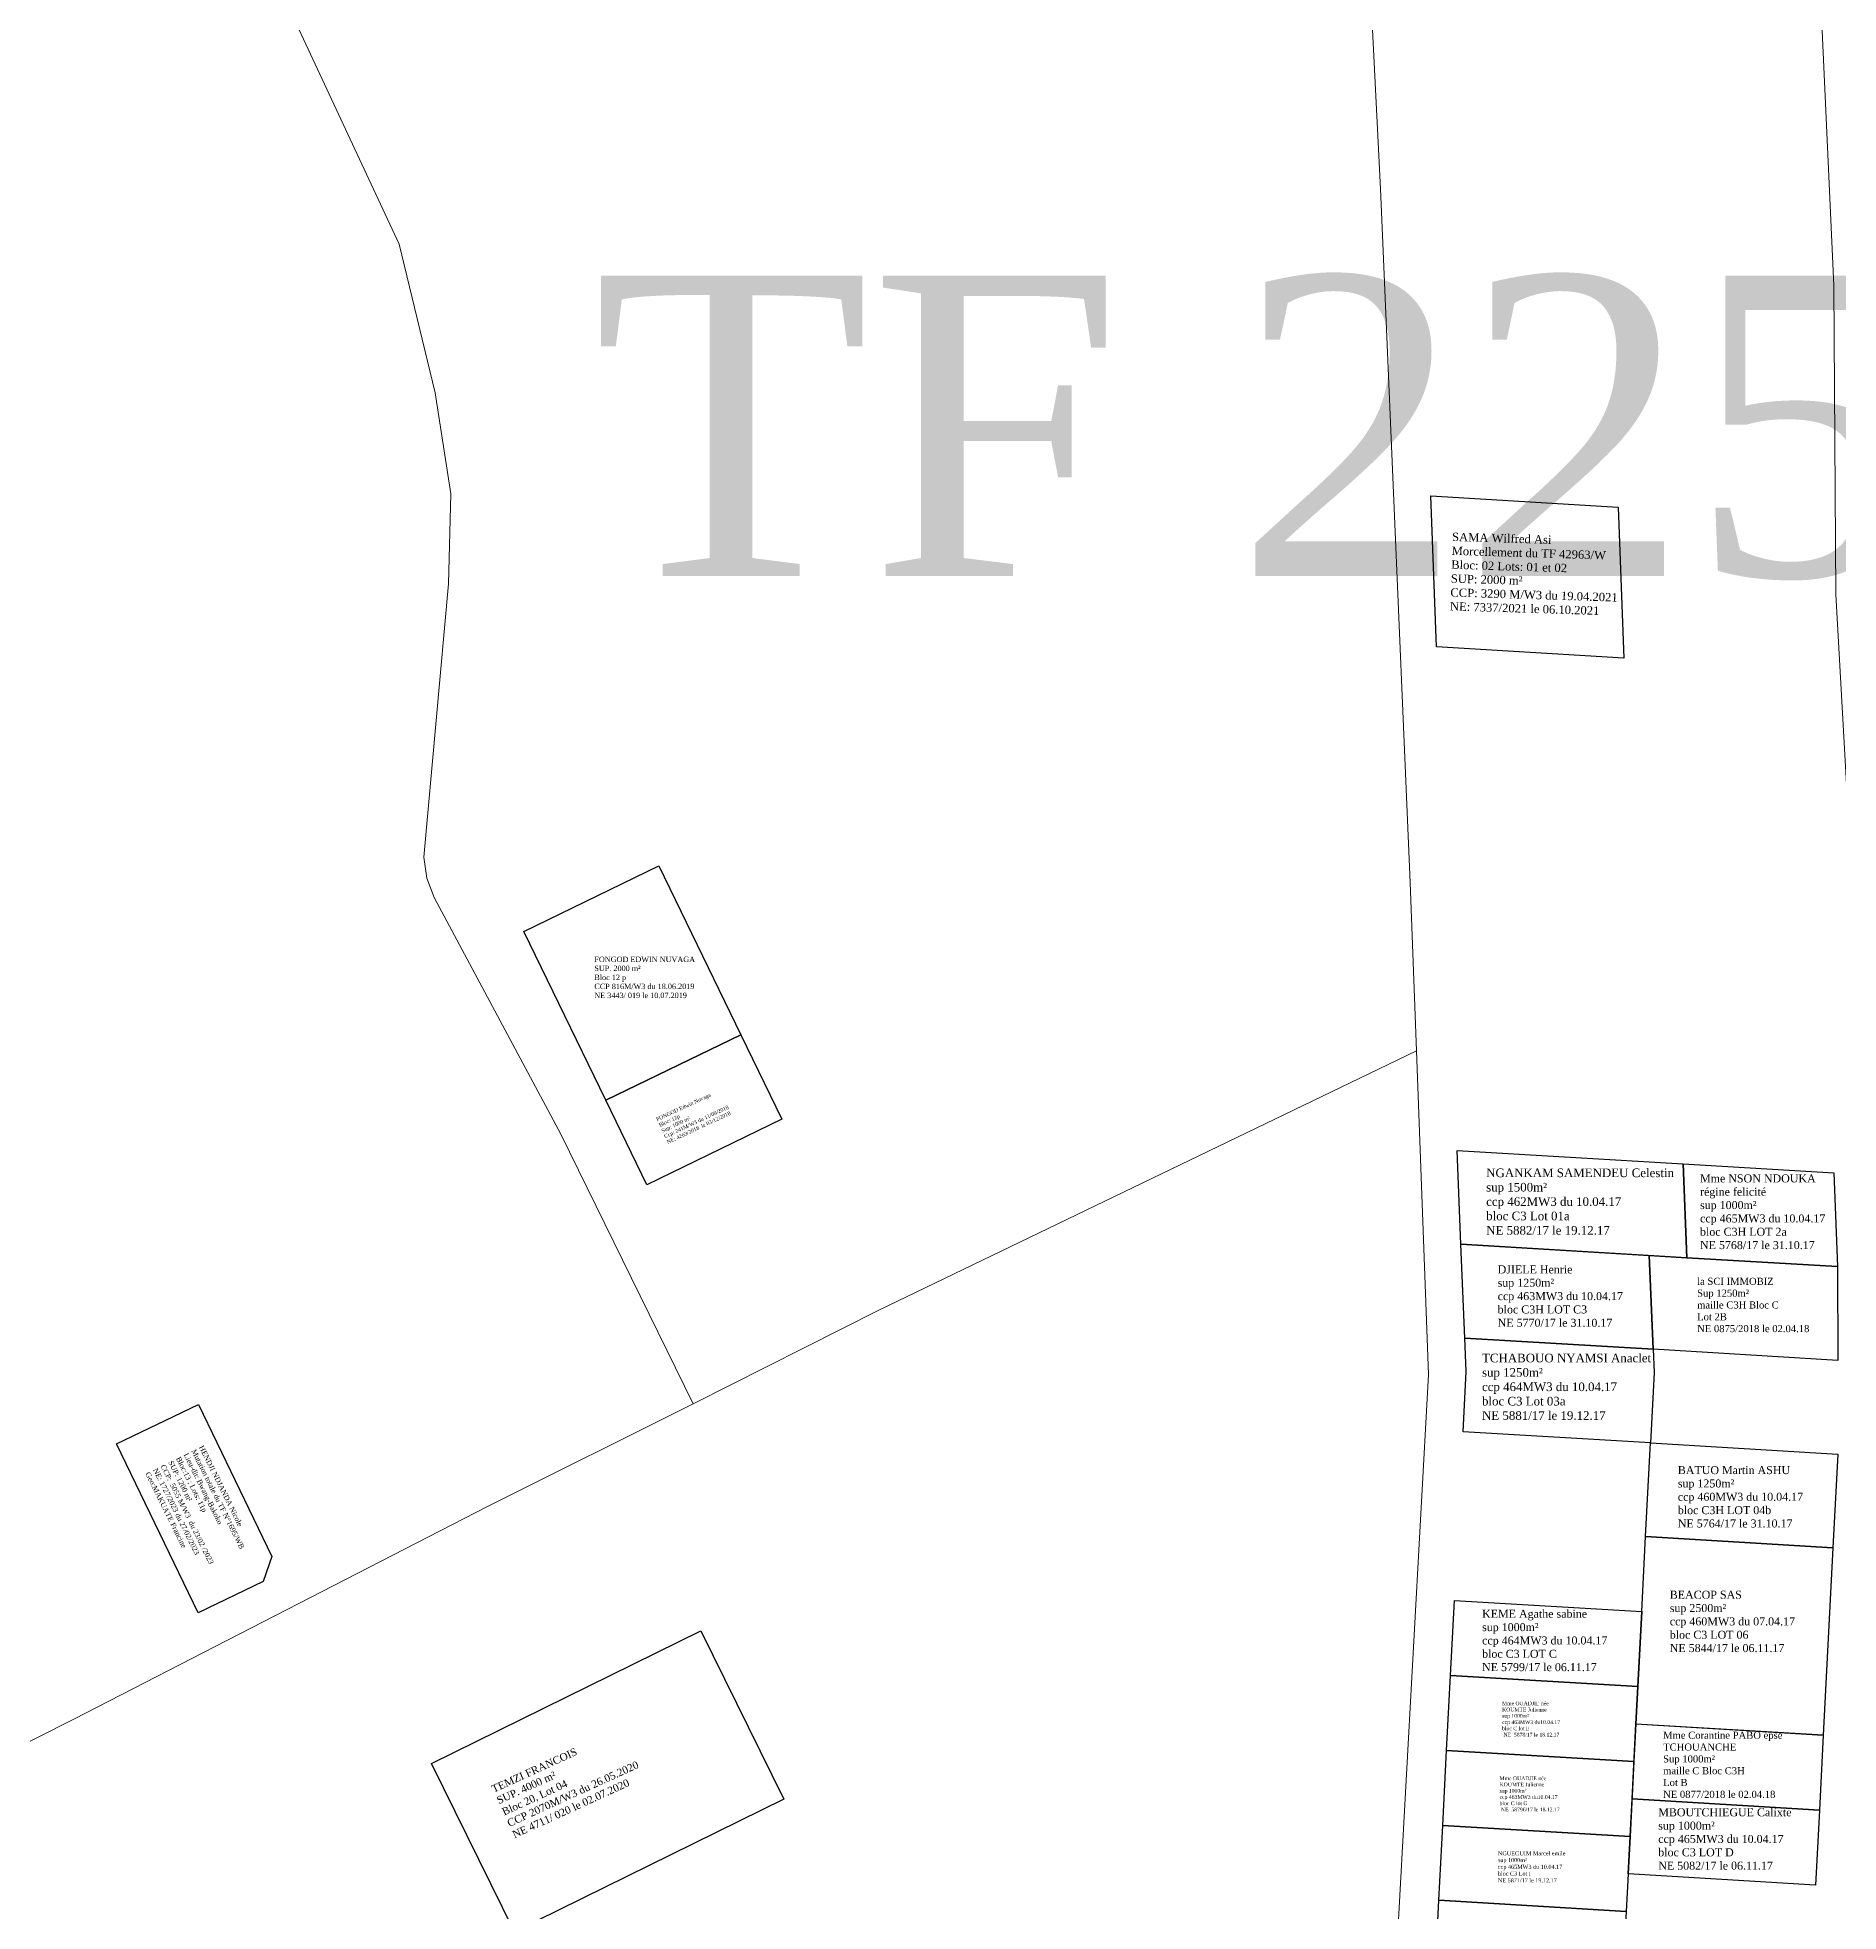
# Model space of a CAD drawing. Header units: millimetres. Extents: x 590121 to 927379, y 438565 to 1441738.
# Drawn here: x 592292.4 to 592772.2, y 440041.3 to 440540.6 of the extents above; entities that cross this region are included whole.
import ezdxf

# ---------------------------------------------------------------- set-up
doc = ezdxf.new("R2010")
doc.units = ezdxf.units.MM
doc.header["$LTSCALE"] = 10
for name, color, linetype in [('end maj 26 02 2021', 30, 'Continuous'), ('MAJ AVRIL 2021', 7, 'Continuous'), ('MAJ OCT 2021', 7, 'Continuous')]:
    doc.layers.add(name, color=color, linetype=linetype)
doc.layers.add('MAJ APRES LE 13.01.2023', color=222, linetype='Continuous', lineweight=30)
doc.layers.add('Roads_others', color=24, linetype='Continuous', lineweight=9)
doc.styles.get("Standard").update_dxf_attribs({"font": 'arial.ttf'})
doc.styles.add('Times 1.0', font='times.ttf', dxfattribs={"width": 0.99, "height": 1})

msp = doc.modelspace()

# ---------------------------------------------------------------- linework, layer by layer
at = {"layer": 'end maj 26 02 2021', "color": 150, "lineweight": -3, "flags": 128}
for points in [[(592457.93, 440319.89), (592479.77, 440274.9), (592443.79, 440257.43), (592421.95, 440302.42)], [(592457.93, 440319.89), (592479.77, 440274.9), (592443.79, 440257.43), (592421.95, 440302.42)], [(592469.12, 440116.05), (592491.18, 440071.18), (592419.41, 440035.86), (592397.34, 440080.72)], [(592469.12, 440116.05), (592491.18, 440071.18), (592419.41, 440035.86), (592397.34, 440080.72)]]:
    msp.add_lwpolyline(points, close=True, dxfattribs=at)
at = {"layer": 'end maj 26 02 2021', "color": 150}
msp.add_lwpolyline([(592479.77, 440274.9), (592490.69, 440252.41), (592454.71, 440234.94), (592443.79, 440257.43)], close=True, dxfattribs=at)
msp.add_lwpolyline([(592479.77, 440274.9), (592490.69, 440252.41), (592454.71, 440234.94), (592443.79, 440257.43)], close=True, dxfattribs=at)
at = {"layer": 'end maj 26 02 2021', "color": 150, "flags": 128}
for points in [[(592670.59, 440244.04), (592730.78, 440240.47), (592731.79, 440215.49), (592671.6, 440219.06)], [(592670.59, 440244.04), (592730.78, 440240.47), (592731.79, 440215.49), (592671.6, 440219.06)], [(592730.78, 440240.47), (592770.91, 440238.09), (592771.92, 440213.11), (592731.79, 440215.49)], [(592730.78, 440240.47), (592770.91, 440238.09), (592771.92, 440213.11), (592731.79, 440215.49)], [(592671.6, 440219.06), (592721.76, 440216.09), (592722.77, 440191.11), (592672.61, 440194.09)], [(592671.6, 440219.06), (592721.76, 440216.09), (592722.77, 440191.11), (592672.61, 440194.09)], [(592672.61, 440194.09), (592722.77, 440191.11), (592723.03, 440184.88), (592722.06, 440166.14), (592672.14, 440169.1), (592672.97, 440185.17)], [(592672.61, 440194.09), (592722.77, 440191.11), (592723.03, 440184.88), (592722.06, 440166.14), (592672.14, 440169.1), (592672.97, 440185.17)], [(592722.06, 440166.14), (592771.97, 440163.18), (592770.69, 440138.22), (592720.77, 440141.18)], [(592722.06, 440166.14), (592771.97, 440163.18), (592770.69, 440138.22), (592720.77, 440141.18)], [(592669.83, 440124.16), (592719.74, 440121.2), (592718.71, 440101.23), (592668.8, 440104.19)], [(592669.83, 440124.16), (592719.74, 440121.2), (592718.71, 440101.23), (592668.8, 440104.19)], [(592668.8, 440104.19), (592718.71, 440101.23), (592717.68, 440081.26), (592667.77, 440084.22)], [(592668.8, 440104.19), (592718.71, 440101.23), (592717.68, 440081.26), (592667.77, 440084.22)], [(592718.2, 440091.25), (592768.11, 440088.29), (592767.08, 440068.32), (592717.17, 440071.28)], [(592718.2, 440091.25), (592768.11, 440088.29), (592767.08, 440068.32), (592717.17, 440071.28)], [(592667.77, 440084.22), (592717.68, 440081.26), (592716.65, 440061.28), (592666.74, 440064.24)], [(592667.77, 440084.22), (592717.68, 440081.26), (592716.65, 440061.28), (592666.74, 440064.24)], [(592717.17, 440071.28), (592767.08, 440068.32), (592766.05, 440048.34), (592716.14, 440051.3), (592716.66, 440061.29)], [(592717.17, 440071.28), (592767.08, 440068.32), (592766.05, 440048.34), (592716.14, 440051.3), (592716.66, 440061.29)], [(592666.74, 440064.24), (592716.66, 440061.29), (592716.14, 440051.3), (592715.62, 440041.31), (592665.71, 440044.27)], [(592666.74, 440064.24), (592716.66, 440061.29), (592716.14, 440051.3), (592715.62, 440041.31), (592665.71, 440044.27)], [(592665.71, 440044.27), (592715.62, 440041.31), (592715.11, 440031.33), (592714.59, 440021.34), (592664.68, 440024.3)], [(592665.71, 440044.27), (592715.62, 440041.31), (592715.11, 440031.33), (592714.59, 440021.34), (592664.68, 440024.3)]]:
    msp.add_lwpolyline(points, close=True, dxfattribs=at)
for points in [[(592721.76, 440216.09), (592731.79, 440215.49), (592771.92, 440213.11), (592771.95, 440188.11), (592722.77, 440191.11), (592721.76, 440216.09)], [(592721.76, 440216.09), (592731.79, 440215.49), (592771.92, 440213.11), (592771.95, 440188.11), (592722.77, 440191.11), (592721.76, 440216.09)], [(592720.77, 440141.18), (592770.69, 440138.22), (592768.11, 440088.29), (592718.2, 440091.24), (592718.71, 440101.23), (592719.74, 440121.2), (592720.77, 440141.18)], [(592720.77, 440141.18), (592770.69, 440138.22), (592768.11, 440088.29), (592718.2, 440091.24), (592718.71, 440101.23), (592719.74, 440121.2), (592720.77, 440141.18)]]:
    msp.add_lwpolyline(points, dxfattribs=at)
at = {"layer": 'MAJ APRES LE 13.01.2023', "flags": 128}
msp.add_lwpolyline([(592335.25, 440176.4), (592354.83, 440135.89), (592352.51, 440129.21), (592335.18, 440120.83), (592313.42, 440165.85)], close=True, dxfattribs=at)
at = {"layer": 'MAJ AVRIL 2021', "color": 7, "linetype": 'ByBlock', "lineweight": -3, "ltscale": 0.0014, "flags": 128}
msp.add_lwpolyline([(592663.53, 440418.45), (592713.44, 440415.42), (592715.02, 440375.25), (592665.11, 440378.28)], close=True, dxfattribs=at)
msp.add_lwpolyline([(592663.53, 440418.45), (592713.44, 440415.42), (592715.02, 440375.25), (592665.11, 440378.28)], close=True, dxfattribs=at)
at = {"layer": 'MAJ OCT 2021', "flags": 128}
msp.add_lwpolyline([(592663.53, 440418.45), (592713.44, 440415.42), (592715.02, 440375.25), (592665.11, 440378.28)], close=True, dxfattribs=at)
msp.add_lwpolyline([(592663.53, 440418.45), (592713.44, 440415.42), (592715.02, 440375.25), (592665.11, 440378.28)], close=True, dxfattribs=at)
at = {"layer": 'Roads_others'}
for points in [[(592293.01, 440694.24), (592358.26, 440550.87), (592388.71, 440485.54), (592398.28, 440445.9), (592402.47, 440419), (592401.9, 440395.03), (592395.28, 440322.19), (592396.1, 440316.65), (592398.04, 440311.47), (592431.83, 440248.36), (592467.04, 440176.51)], [(592641.63, 440670.07), (592650.14, 440500.29), (592658.07, 440315.43), (592659.74, 440270.61), (592662.97, 440184.4), (592650.69, 439961.65), (592649.97, 439939.32), (592645.18, 439803.4), (592634.65, 439631.23), (592629.49, 439570.59), (592632.18, 439564.53), (592640.08, 439559.5), (592669.42, 439553.32), (592684.01, 439546.68), (592689.53, 439541.07), (592695.2, 439530.72)], [(592762.39, 440660.88), (592770.91, 440474.54), (592771.45, 440392.16), (592778.72, 440262.6), (592781.47, 440197.54), (592777.41, 440086.9), (592765.12, 439818.63), (592764.16, 439797.75), (592756.06, 439562.29), (592753.98, 439552.22), (592747.44, 439541.43), (592738.51, 439534.31), (592729.59, 439531.05), (592719.09, 439529.56), (592705.1, 439529.84), (592695.2, 439530.72)], [(592659.74, 440270.61), (592516.3, 440201.4), (592467.04, 440176.51), (592412.27, 440149.24), (592302.01, 440092.49), (592231.02, 440056.78), (592223.43, 440054.25), (592217.03, 440054.98), (592211.36, 440057.64), (592205.7, 440063.11), (592175.27, 440127.12), (592147.52, 440187.72), (592133.04, 440222.39)]]:
    msp.add_lwpolyline(points, dxfattribs=at)

# ---------------------------------------------------------------- texts
at = {"layer": 'end maj 26 02 2021', "color": 150, "lineweight": -3, "insert": (592440.31, 440477.13), "char_height": 80, "width": 16783.686, "attachment_point": 1}
msp.add_mtext('{\\fTimes New Roman|b0|i0|c0|p18;\\C1;TF 22520/W}', dxfattribs=at)
msp.add_mtext('{\\fTimes New Roman|b0|i0|c0|p18;\\C1;TF 22520/W}', dxfattribs=at)
msp.add_mtext('{\\fTimes New Roman|b0|i0|c0|p18;\\C1;TF 22520/W}', dxfattribs=at)
at = {"layer": 'end maj 26 02 2021', "color": 150, "linetype": 'ByBlock', "lineweight": -3, "ltscale": 0.0014, "attachment_point": 1, "style": 'Times 1.0'}
for s, insert, char_height, width in [('{\\C256;FONGOD EDWIN NUVAGA\\PSUP. 2000 m²\\PBloc 12 p\\PCCP 816M/W3 du 18.06.2019\\PNE 3443/ 019 le 10.07.2019}', (592440.72, 440295.69), 1.4392, 204.9477), ('{\\C256;FONGOD EDWIN NUVAGA\\PSUP. 2000 m²\\PBloc 12 p\\PCCP 816M/W3 du 18.06.2019\\PNE 3443/ 019 le 10.07.2019}', (592440.72, 440295.69), 1.4392, 204.9477), ('NGANKAM SAMENDEU Celestin\\Psup 1500m²\\Pccp 462MW3 du 10.04.17\\Pbloc C3 Lot 01a\\PNE 5882/17 le 19.12.17', (592678.31, 440239.25), 2.2983, 97.4974), ('NGANKAM SAMENDEU Celestin\\Psup 1500m²\\Pccp 462MW3 du 10.04.17\\Pbloc C3 Lot 01a\\PNE 5882/17 le 19.12.17', (592678.31, 440239.25), 2.2983, 97.4974), ('Mme NSON NDOUKA \\Prégine felicité\\Psup 1000m²\\Pccp 465MW3 du 10.04.17\\Pbloc C3H LOT 2a\\PNE 5768/17 le 31.10.17', (592735.28, 440237.68), 2.1321, 86.6866), ('Mme NSON NDOUKA \\Prégine felicité\\Psup 1000m²\\Pccp 465MW3 du 10.04.17\\Pbloc C3H LOT 2a\\PNE 5768/17 le 31.10.17', (592735.28, 440237.68), 2.1321, 86.6866), ('DJIELE Henrie\\Psup 1250m²\\Pccp 463MW3 du 10.04.17\\Pbloc C3H LOT C3\\PNE 5770/17 le 31.10.17', (592681.37, 440213.43), 2.1321, 86.6866), ('DJIELE Henrie\\Psup 1250m²\\Pccp 463MW3 du 10.04.17\\Pbloc C3H LOT C3\\PNE 5770/17 le 31.10.17', (592681.37, 440213.43), 2.1321, 86.6866), ('la SCI IMMOBIZ \\PSup 1250m²\\Pmaille C3H Bloc C\\PLot 2B\\PNE 0875/2018 le 02.04.18', (592734.51, 440210.14), 1.8899, 81.8268), ('la SCI IMMOBIZ \\PSup 1250m²\\Pmaille C3H Bloc C\\PLot 2B\\PNE 0875/2018 le 02.04.18', (592734.51, 440210.14), 1.8899, 81.8268), ('TCHABOUO NYAMSI Anaclet\\Psup 1250m²\\Pccp 464MW3 du 10.04.17\\Pbloc C3 Lot 03a\\PNE 5881/17 le 19.12.17', (592677.2, 440189.91), 2.2983, 97.4974), ('TCHABOUO NYAMSI Anaclet\\Psup 1250m²\\Pccp 464MW3 du 10.04.17\\Pbloc C3 Lot 03a\\PNE 5881/17 le 19.12.17', (592677.2, 440189.91), 2.2983, 97.4974), ('BATUO Martin ASHU\\Psup 1250m²\\Pccp 460MW3 du 10.04.17\\Pbloc C3H LOT 04b\\PNE 5764/17 le 31.10.17', (592729.36, 440159.96), 2.1321, 86.6866), ('BATUO Martin ASHU\\Psup 1250m²\\Pccp 460MW3 du 10.04.17\\Pbloc C3H LOT 04b\\PNE 5764/17 le 31.10.17', (592729.36, 440159.96), 2.1321, 86.6866), ('BEACOP SAS{\\fTimes New Roman|b0|i0|c186|p18;\\Psup }250{\\fTimes New Roman|b0|i0|c186|p18;0m²\\Pccp 460MW3 du }07{\\fTimes New Roman|b0|i0|c186|p18;.04.17\\Pbloc C3 LOT 0}6{\\fTimes New Roman|b0|i0|c186|p18;\\PNE 5}844{\\fTimes New Roman|b0|i0|c186|p18;/17 le }06.11{\\fTimes New Roman|b0|i0|c186|p18;.17}', (592727.21, 440126.76), 2.1321, 86.6866), ('BEACOP SAS{\\fTimes New Roman|b0|i0|c186|p18;\\Psup }250{\\fTimes New Roman|b0|i0|c186|p18;0m²\\Pccp 460MW3 du }07{\\fTimes New Roman|b0|i0|c186|p18;.04.17\\Pbloc C3 LOT 0}6{\\fTimes New Roman|b0|i0|c186|p18;\\PNE 5}844{\\fTimes New Roman|b0|i0|c186|p18;/17 le }06.11{\\fTimes New Roman|b0|i0|c186|p18;.17}', (592727.21, 440126.76), 2.1321, 86.6866), ('KEME Agathe sabine\\P{\\fTimes New Roman|b0|i0|c186|p18;sup 1000m²\\Pccp 46}4{\\fTimes New Roman|b0|i0|c186|p18;MW3 du 10.04.17\\Pbloc C3 LOT }C{\\fTimes New Roman|b0|i0|c186|p18; \\PNE 5}799{\\fTimes New Roman|b0|i0|c186|p18;/17 le }06{\\fTimes New Roman|b0|i0|c186|p18;.11.17}', (592677.22, 440121.68), 2.1321, 86.6866), ('KEME Agathe sabine\\P{\\fTimes New Roman|b0|i0|c186|p18;sup 1000m²\\Pccp 46}4{\\fTimes New Roman|b0|i0|c186|p18;MW3 du 10.04.17\\Pbloc C3 LOT }C{\\fTimes New Roman|b0|i0|c186|p18; \\PNE 5}799{\\fTimes New Roman|b0|i0|c186|p18;/17 le }06{\\fTimes New Roman|b0|i0|c186|p18;.11.17}', (592677.22, 440121.68), 2.1321, 86.6866), ('Mme OUADJIE née KOUMTE Julienne\\Psup 1000m²\\Pccp 463MW3 du10.04.17\\Pbloc C lot E\\P NE  5878/17 le 18.12.17', (592682.55, 440097.24), 1, 16.9866), ('Mme OUADJIE née KOUMTE Julienne\\Psup 1000m²\\Pccp 463MW3 du10.04.17\\Pbloc C lot E\\P NE  5878/17 le 18.12.17', (592682.55, 440097.24), 1, 16.9866), ('{\\fTimes New Roman|b0|i0|c186|p18;Mme }Corantine PABO épse \\PTCHOUANCHE{\\fTimes New Roman|b0|i0|c186|p18;\\PSup 1000m²\\Pmaille C Bloc C3}H{\\fTimes New Roman|b0|i0|c186|p18;\\PLot }B{\\fTimes New Roman|b0|i0|c186|p18;\\PNE 08}77{\\fTimes New Roman|b0|i0|c186|p18;/2018 le 02.04.18}', (592725.45, 440089.2), 1.8899, 81.8268), ('{\\fTimes New Roman|b0|i0|c186|p18;Mme }Corantine PABO épse \\PTCHOUANCHE{\\fTimes New Roman|b0|i0|c186|p18;\\PSup 1000m²\\Pmaille C Bloc C3}H{\\fTimes New Roman|b0|i0|c186|p18;\\PLot }B{\\fTimes New Roman|b0|i0|c186|p18;\\PNE 08}77{\\fTimes New Roman|b0|i0|c186|p18;/2018 le 02.04.18}', (592725.45, 440089.2), 1.8899, 81.8268), ('Mme OUADJIE née KOUMTE Julienne\\Psup 1000m²\\Pccp 463MW3 du10.04.17\\Pbloc C lot G\\P NE  58796/17 le 18.12.17', (592681.88, 440077.29), 1, 16.9866), ('Mme OUADJIE née KOUMTE Julienne\\Psup 1000m²\\Pccp 463MW3 du10.04.17\\Pbloc C lot G\\P NE  58796/17 le 18.12.17', (592681.88, 440077.29), 1, 16.9866), ('MBOUTCHIEGUE Calixte\\P{\\fTimes New Roman|b0|i0|c186|p18;sup 1000m²\\Pccp 4}65{\\fTimes New Roman|b0|i0|c186|p18;MW3 du }10{\\fTimes New Roman|b0|i0|c186|p18;.04.17\\Pbloc C3 LOT }D{\\fTimes New Roman|b0|i0|c186|p18; \\PNE 5}082{\\fTimes New Roman|b0|i0|c186|p18;/17 le }06.11{\\fTimes New Roman|b0|i0|c186|p18;.17}', (592724.15, 440068.79), 2.1321, 86.6866), ('MBOUTCHIEGUE Calixte\\P{\\fTimes New Roman|b0|i0|c186|p18;sup 1000m²\\Pccp 4}65{\\fTimes New Roman|b0|i0|c186|p18;MW3 du }10{\\fTimes New Roman|b0|i0|c186|p18;.04.17\\Pbloc C3 LOT }D{\\fTimes New Roman|b0|i0|c186|p18; \\PNE 5}082{\\fTimes New Roman|b0|i0|c186|p18;/17 le }06.11{\\fTimes New Roman|b0|i0|c186|p18;.17}', (592724.15, 440068.79), 2.1321, 86.6866), ('NGUEGUIM Marcel emile\\Psup 1000m²\\Pccp 465MW3 du 10.04.17\\Pbloc C3 Lot I\\PNE 5871/17 le 19.12.17', (592681.44, 440057.33), 1.0816, 45.8809), ('NGUEGUIM Marcel emile\\Psup 1000m²\\Pccp 465MW3 du 10.04.17\\Pbloc C3 Lot I\\PNE 5871/17 le 19.12.17', (592681.44, 440057.33), 1.0816, 45.8809)]:
    msp.add_mtext(s, dxfattribs=dict(at, insert=insert, char_height=char_height, width=width))
at = {"layer": 'end maj 26 02 2021', "insert": (592457.05, 440252.72), "char_height": 1, "attachment_point": 1, "rotation": 24.9906}
msp.add_mtext_dynamic_manual_height_columns('{\\fTimes New Roman|b0|i0|c0|p18;FONGOD Edwin Nuvaga\\PBloc: 12p\\PSup: 1000 m²\\PCcp: 241M/W3 du 11/09/2018\\PNE: 4263/2018  le 03/12/2018}', width=120.4831, gutter_width=12.5, heights=[24.8], dxfattribs=at)
msp.add_mtext_dynamic_manual_height_columns('{\\fTimes New Roman|b0|i0|c0|p18;FONGOD Edwin Nuvaga\\PBloc: 12p\\PSup: 1000 m²\\PCcp: 241M/W3 du 11/09/2018\\PNE: 4263/2018  le 03/12/2018}', width=120.4831, gutter_width=12.5, heights=[24.8], dxfattribs=at)
at = {"layer": 'end maj 26 02 2021', "color": 150, "linetype": 'ByBlock', "lineweight": -3, "ltscale": 0.0014, "insert": (592413.08, 440074.71), "char_height": 2, "width": 237.7805, "attachment_point": 1, "rotation": 24.5969, "style": 'Times 1.0'}
msp.add_mtext('{\\fTimes New Roman|b0|i0|c186|p18;\\C256;TEMZI FRANCOIS\\PSUP. 4000 m²\\PBloc 20, Lot 04\\PCCP 2070M/W3 du 26.05.2020\\PNE 4711/ 020 le 02.07.2020}', dxfattribs=at)
msp.add_mtext('{\\fTimes New Roman|b0|i0|c186|p18;\\C256;TEMZI FRANCOIS\\PSUP. 4000 m²\\PBloc 20, Lot 04\\PCCP 2070M/W3 du 26.05.2020\\PNE 4711/ 020 le 02.07.2020}', dxfattribs=at)
at = {"layer": 'MAJ APRES LE 13.01.2023', "insert": (592336.57, 440165.64), "char_height": 1.3665, "width": 48.2321, "attachment_point": 1, "rotation": 296.3382}
msp.add_mtext('\\A1;{\\fTimes New Roman|b0|i0|c0|p18;\\C256;HENDJI NDJANDA Nicole\\C3;\\P\\C1;Mutation totale du TF N°1695/WB\\P\\C7;Lieu-dit: Bwang-Bakoko\\PBloc:13 ; Lots: 11p\\PSUP: 1200 m²\\PCCP:  5055 M/W3  du 23/02 /2023\\PNE: 1727/2023 du 27/02/2023\\P\\C1;Geo:MAKUATE Francine}', dxfattribs=at)
at = {"layer": 'MAJ OCT 2021', "ltscale": 0.0014, "insert": (592669.26, 440408.68), "char_height": 2.2228, "width": 43.3457, "attachment_point": 1, "rotation": 358.2638}
msp.add_mtext('\\A1;{\\fTimes New Roman|b0|i0|c0|p18;SAMA Wilfred Asi\\PMorcellement du TF 42963/W\\PBloc: 02 Lots: 01 et 02 \\P\\fTimes New Roman|b0|i0|c186|p18;SUP\\fTimes New Roman|b0|i0|c0|p18;:\\fTimes New Roman|b0|i0|c186|p18; \\fTimes New Roman|b0|i0|c0|p18;2000 \\fTimes New Roman|b0|i0|c186|p18;m²\\PCCP\\fTimes New Roman|b0|i0|c0|p18;: 3290 \\fTimes New Roman|b0|i0|c186|p18;M/W\\fTimes New Roman|b0|i0|c0|p18;3\\fTimes New Roman|b0|i0|c186|p18; du \\fTimes New Roman|b0|i0|c0|p18;19\\fTimes New Roman|b0|i0|c186|p18;.0\\fTimes New Roman|b0|i0|c0|p18;4\\fTimes New Roman|b0|i0|c186|p18;.\\fTimes New Roman|b0|i0|c0|p18;2\\fTimes New Roman|b0|i0|c186|p18;021\\PNE: 7\\fTimes New Roman|b0|i0|c0|p18;337\\fTimes New Roman|b0|i0|c186|p18;/2021 le 06.10.2021}', dxfattribs=at)
msp.add_mtext('\\A1;{\\fTimes New Roman|b0|i0|c0|p18;SAMA Wilfred Asi\\PMorcellement du TF 42963/W\\PBloc: 02 Lots: 01 et 02 \\P\\fTimes New Roman|b0|i0|c186|p18;SUP\\fTimes New Roman|b0|i0|c0|p18;:\\fTimes New Roman|b0|i0|c186|p18; \\fTimes New Roman|b0|i0|c0|p18;2000 \\fTimes New Roman|b0|i0|c186|p18;m²\\PCCP\\fTimes New Roman|b0|i0|c0|p18;: 3290 \\fTimes New Roman|b0|i0|c186|p18;M/W\\fTimes New Roman|b0|i0|c0|p18;3\\fTimes New Roman|b0|i0|c186|p18; du \\fTimes New Roman|b0|i0|c0|p18;19\\fTimes New Roman|b0|i0|c186|p18;.0\\fTimes New Roman|b0|i0|c0|p18;4\\fTimes New Roman|b0|i0|c186|p18;.\\fTimes New Roman|b0|i0|c0|p18;2\\fTimes New Roman|b0|i0|c186|p18;021\\PNE: 7\\fTimes New Roman|b0|i0|c0|p18;337\\fTimes New Roman|b0|i0|c186|p18;/2021 le 06.10.2021}', dxfattribs=at)

doc.saveas('drawing.dxf')
